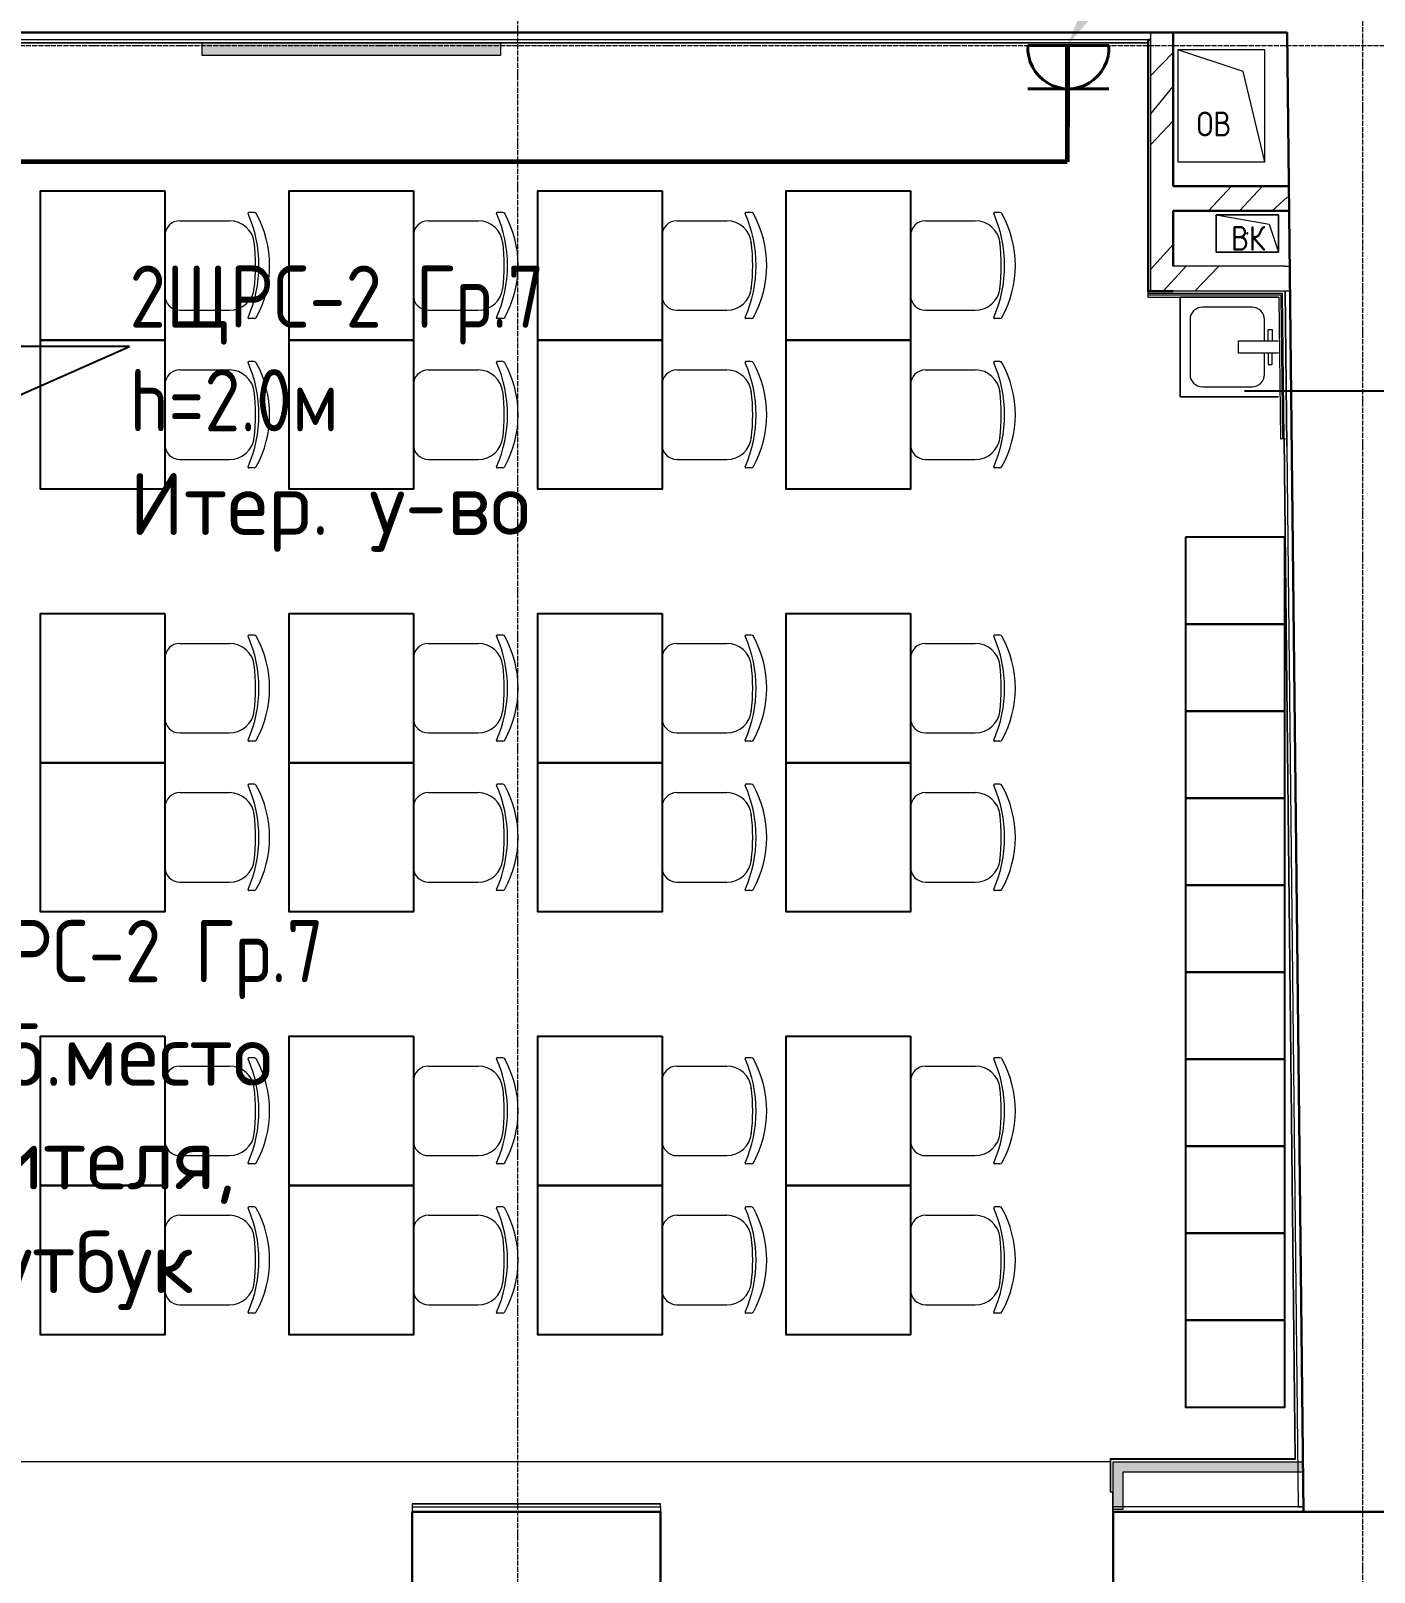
# Model space of a CAD drawing. Header units: millimetres. Extents: x -32 to 417638015, y -35 to 175284279.
# Drawn here: x 416922317 to 416927721, y 175233855 to 175240054 of the extents above; entities that cross this region are included whole.
import ezdxf
from ezdxf import colors
from ezdxf.entities.mleader import LeaderData, LeaderLine
from ezdxf.math import Vec2, Vec3

# ---------------------------------------------------------------- set-up
doc = ezdxf.new("R2010")
doc.units = ezdxf.units.MM
doc.linetypes.add('ADSK_Линия сетки', pattern=[25, 20, -2.5, 0, -2.5])
for name, color, linetype, lineweight in [('_ЭМ_гофра', 5, 'Continuous', 60), ('_ЭМ_ТХобщее_слой', 7, 'Continuous', 30), ('Аннотация', 7, 'Continuous', 18), ('Обобщенные модели', 7, 'Continuous', 18), ('Оси', 253, 'Continuous', 9), ('Перекрытие', 7, 'Continuous', 18), ('Сантехника', 7, 'Continuous', 18), ('Стены внутренние', 7, 'Continuous', 18), ('Стены несущие', 7, 'Continuous', 30), ('Стены отделка', 7, 'Continuous', 30), ('Стены штриховка', 7, 'Continuous', 9), ('ТХ', 5, 'Continuous', 0), ('ШТРИХОВКА', 252, 'Continuous', 15), ('ЭМ', 5, 'Continuous', 40)]:
    doc.layers.add(name, color=color, linetype=linetype, lineweight=lineweight)
doc.layers.add('_ЭМ_Надписи', color=7, linetype='Continuous')
doc.layers.add('ЭОМ_Лотки рабочие', color=5, linetype='Continuous')
doc.styles.add('GOST Common_5', font='GOST_Common.ttf', dxfattribs={"width": 0.9, "height": 200})
doc.styles.add('ЭОМ', font='isocpeur.ttf', dxfattribs={"width": 0.85, "height": 250})
pattern_1 = [(45, (686.3573730537319, 338.699590410115), (-381.6608851454391, 381.6608851454391), []), (45, (821.2943730537081, 338.699590410115), (0, 763.3217702908781), []), (45, (551.4203730537556, 338.699590410115), (0, 763.3217702908781), [])]

# ---------------------------------------------------------------- blocks, each defined once
blk = doc.blocks.new('Стул ученич штабелир №5-7')
at = {"color": 0, "linetype": 'ByBlock', "lineweight": -2}
for p, q in [((-120.064222017827, -6.874120663269423e-05), (120.064222017827, 6.874120663269423e-05)), ((-120.0642220180016, -6.874130849610083e-05), (120.0642220177106, 6.874110476928763e-05)), ((-179.935777982173, -59.99993125879337), (-179.935777982173, -260.3112319844695)), ((-179.9357779823476, -59.99993125888795), (-179.9357779823476, -260.3112319845714)), ((180.064222017827, -59.99993125879337), (180.064222017827, -260.3112319844695)), ((180.0642220177106, -59.99993125888795), (180.0642220177106, -260.3112319845714)), ((-213.4357779821148, -359.0004116515302), (-213.4357779821148, -337.3406056039639)), ((-213.4357779822894, -359.0004116516247), (-213.4357779822894, -337.3406056040585)), ((213.564222017827, -359.0004116515302), (213.564222017827, -337.3406056039639)), ((213.5642220176524, -359.0004116516247), (213.5642220176524, -337.3406056040585))]:
    blk.add_line(p, q, dxfattribs=at)
for centre, radius, start, end in [((-119.9357779822312, -59.99993125879337), 60.00000000000227, 90, 180), ((-119.9357779823476, -59.99993125885157), 59.99999999995964, 90, 180), ((120.0642220178852, -59.99993125879337), 60.00000000000227, 0, 90), ((120.0642220177106, -59.99993125885157), 59.99999999995964, 0, 90), ((-79.93577798217302, -260.3112319844549), 100.0000000000176, 180, 264.2584419996841), ((-79.93577798234764, -260.3112319845568), 100.0000000000176, 180, 264.2584419996841), ((80.06422201782698, -260.3112319844549), 100.0000000000176, 275.7415580003159, 0), ((80.06422201765236, -260.3112319845568), 100.0000000000176, 275.7415580003159, 0), ((-210.435777982173, -337.3406056039494), 2.999999999983853, 63.89783268162118, 180), ((-210.4357779823476, -337.340605604044), 2.999999999983853, 63.89783268162118, 180), ((-203.435777982173, -359.0004116515447), 9.999999999989248, 180, 238.068250632605), ((-203.4357779823476, -359.0004116516466), 9.999999999989248, 180, 238.068250632605), ((0.06422201782697812, 142.3201924452005), 520.8201237039044, 246.3195110063149, 293.6804889936851), ((0.06422201765235513, 142.3201924450987), 520.8201237039044, 246.3195110063149, 293.6804889936851), ((0.06422201782697812, 9.04909030158342), 430.5490215606072, 240.9916647866204, 299.0083352133797), ((0.06422201765235513, 9.049090301488832), 430.5490215606072, 240.9916647866204, 299.0083352133797), ((0.06422201782697812, 435.5341415462426), 800.3966485555333, 263.2469772545854, 276.7530227454146), ((0.06422201765235513, 435.5341415461407), 800.3966485555333, 263.2469772545854, 276.7530227454146), ((203.564222017827, -359.0004116515447), 9.999999999989248, 301.931749367395, 0), ((203.5642220176524, -359.0004116516466), 9.999999999989248, 301.931749367395, 0), ((210.564222017827, -337.3406056039494), 2.999999999983853, 0, 116.1021673183788), ((210.5642220176524, -337.340605604044), 2.999999999983853, 0, 116.1021673183788)]:
    blk.add_arc(centre, radius, start, end, dxfattribs=at)
blk = doc.blocks.new('Тх 2 этаж')
at = {"lineweight": 0, "true_color": 0x939598}
h = blk.add_hatch(color=252, dxfattribs=at)
h.dxf.hatch_style = 1
h.paths.add_polyline_path([(44755.30896612187, 6319.165966294939), (44755.30896612187, 6269.165966294939), (43555.30896612187, 6269.165966294939), (43555.30896612187, 6319.165966294939)])
at = {"color": 252, "lineweight": 0, "true_color": 0x939598}
blk.add_lwpolyline([(44755.30896612187, 6319.165966294939), (44755.30896612187, 6269.165966294939), (43555.30896612187, 6269.165966294939), (43555.30896612187, 6319.165966294939), (44755.30896612187, 6319.165966294939)], dxfattribs=at)
at = {"color": 252, "true_color": 0x939598}
for points in [[(43405.30896612146, 5723.755234011158), (43405.30896612146, 5123.755234011158), (42905.30896612135, 5123.755234011158), (42905.30896612135, 5723.755234011158)], [(44405.30896612193, 5723.755234011158), (44405.30896612193, 5123.755234011158), (43905.30896612181, 5123.755234011158), (43905.30896612181, 5723.755234011158)], [(45405.30896612193, 5723.755234011158), (45405.30896612193, 5123.755234011158), (44905.30896612181, 5123.755234011158), (44905.30896612181, 5723.755234011158)], [(46405.30896612193, 5723.755234011158), (46405.30896612193, 5123.755234011158), (45905.30896612181, 5123.755234011158), (45905.30896612181, 5723.755234011158)], [(43405.30896612146, 5123.755234010692), (43405.30896612146, 4523.755234010692), (42905.30896612135, 4523.755234010692), (42905.30896612135, 5123.755234010692)], [(44405.30896612193, 5123.755234010692), (44405.30896612193, 4523.755234010692), (43905.30896612181, 4523.755234010692), (43905.30896612181, 5123.755234010692)], [(45405.30896612193, 5123.755234010692), (45405.30896612193, 4523.755234010692), (44905.30896612181, 4523.755234010692), (44905.30896612181, 5123.755234010692)], [(46405.30896612193, 5123.755234010692), (46405.30896612193, 4523.755234010692), (45905.30896612181, 4523.755234010692), (45905.30896612181, 5123.755234010692)], [(43405.30896612146, 4023.755234010692), (43405.30896612146, 3423.755234010692), (42905.30896612135, 3423.755234010692), (42905.30896612135, 4023.755234010692)], [(44405.30896612193, 4023.755234010692), (44405.30896612193, 3423.755234010692), (43905.30896612181, 3423.755234010692), (43905.30896612181, 4023.755234010692)], [(45405.30896612193, 4023.755234010692), (45405.30896612193, 3423.755234010692), (44905.30896612181, 3423.755234010692), (44905.30896612181, 4023.755234010692)], [(46405.30896612193, 4023.755234010692), (46405.30896612193, 3423.755234010692), (45905.30896612181, 3423.755234010692), (45905.30896612181, 4023.755234010692)], [(43405.30896612146, 3423.755234010227), (43405.30896612146, 2823.755234010227), (42905.30896612135, 2823.755234010227), (42905.30896612135, 3423.755234010227)], [(44405.30896612193, 3423.755234010227), (44405.30896612193, 2823.755234010227), (43905.30896612181, 2823.755234010227), (43905.30896612181, 3423.755234010227)], [(45405.30896612193, 3423.755234010227), (45405.30896612193, 2823.755234010227), (44905.30896612181, 2823.755234010227), (44905.30896612181, 3423.755234010227)], [(46405.30896612193, 3423.755234010227), (46405.30896612193, 2823.755234010227), (45905.30896612181, 2823.755234010227), (45905.30896612181, 3423.755234010227)], [(43405.30896612146, 2323.755234010227), (43405.30896612146, 1723.755234010227), (42905.30896612135, 1723.755234010227), (42905.30896612135, 2323.755234010227)], [(44405.30896612193, 2323.755234010227), (44405.30896612193, 1723.755234010227), (43905.30896612181, 1723.755234010227), (43905.30896612181, 2323.755234010227)], [(45405.30896612193, 2323.755234010227), (45405.30896612193, 1723.755234010227), (44905.30896612181, 1723.755234010227), (44905.30896612181, 2323.755234010227)], [(46405.30896612193, 2323.755234010227), (46405.30896612193, 1723.755234010227), (45905.30896612181, 1723.755234010227), (45905.30896612181, 2323.755234010227)], [(43405.30896612146, 1723.755234009761), (43405.30896612146, 1123.755234009761), (42905.30896612135, 1123.755234009761), (42905.30896612135, 1723.755234009761)], [(44405.30896612193, 1723.755234009761), (44405.30896612193, 1123.755234009761), (43905.30896612181, 1123.755234009761), (43905.30896612181, 1723.755234009761)], [(45405.30896612193, 1723.755234009761), (45405.30896612193, 1123.755234009761), (44905.30896612181, 1123.755234009761), (44905.30896612181, 1723.755234009761)], [(46405.30896612193, 1723.755234009761), (46405.30896612193, 1123.755234009761), (45905.30896612181, 1123.755234009761), (45905.30896612181, 1723.755234009761)]]:
    blk.add_lwpolyline(points, close=True, dxfattribs=at)
for points in [[(47510.78105114558, 4331.755234009644), (47510.78105114558, 3981.755234009644), (47910.78105114558, 3981.755234009644), (47910.78105114558, 4331.755234009644), (47510.78105114558, 4331.755234009644)], [(47510.78105114558, 3981.755234009644), (47510.78105114558, 3631.755234009644), (47910.78105114558, 3631.755234009644), (47910.78105114558, 3981.755234009644), (47510.78105114558, 3981.755234009644)], [(47510.78105114558, 3631.755234009644), (47510.78105114558, 3281.755234009644), (47910.78105114558, 3281.755234009644), (47910.78105114558, 3631.755234009644), (47510.78105114558, 3631.755234009644)], [(47510.78105114558, 3281.755234009644), (47510.78105114558, 2931.755234009644), (47910.78105114558, 2931.755234009644), (47910.78105114558, 3281.755234009644), (47510.78105114558, 3281.755234009644)], [(47510.78105114558, 2931.755234009644), (47510.78105114558, 2581.755234009644), (47910.78105114558, 2581.755234009644), (47910.78105114558, 2931.755234009644), (47510.78105114558, 2931.755234009644)], [(47510.78105114558, 2581.755234009644), (47510.78105114558, 2231.755234009644), (47910.78105114558, 2231.755234009644), (47910.78105114558, 2581.755234009644), (47510.78105114558, 2581.755234009644)], [(47510.78105114558, 2231.755234009644), (47510.78105114558, 1881.755234009644), (47910.78105114558, 1881.755234009644), (47910.78105114558, 2231.755234009644), (47510.78105114558, 2231.755234009644)], [(47510.78105114558, 1881.755234009644), (47510.78105114558, 1531.755234009644), (47910.78105114558, 1531.755234009644), (47910.78105114558, 1881.755234009644), (47510.78105114558, 1881.755234009644)], [(47510.78105114558, 1531.755234009644), (47510.78105114558, 1181.755234009644), (47910.78105114558, 1181.755234009644), (47910.78105114558, 1531.755234009644), (47510.78105114558, 1531.755234009644)], [(47510.78105114558, 1181.755234009644), (47510.78105114558, 831.7552340096445), (47910.78105114558, 831.7552340096445), (47910.78105114558, 1181.755234009644), (47510.78105114558, 1181.755234009644)]]:
    blk.add_lwpolyline(points, dxfattribs=at)
at = {"layer": 'ТХ', "color": 252, "lineweight": 0, "true_color": 0x939598, "rotation": 90}
for p in [(43405.30896612146, 5423.755234011624), (44405.30896612146, 5423.755234011624), (45405.30896612193, 5423.755234011624), (46405.30896612193, 5423.755234011624), (43405.30896612146, 4823.755234010692), (44405.30896612146, 4823.755234010692), (45405.30896612193, 4823.755234010692), (46405.30896612193, 4823.755234010692), (43405.30896612146, 3723.755234010692), (44405.30896612146, 3723.755234010692), (45405.30896612193, 3723.755234010692), (46405.30896612193, 3723.755234010692), (43405.30896612146, 3123.755234010227), (44405.30896612146, 3123.755234010227), (45405.30896612193, 3123.755234010227), (46405.30896612193, 3123.755234010227), (43405.30896612146, 2023.755234010227), (44405.30896612146, 2023.755234010227), (45405.30896612193, 2023.755234010227), (46405.30896612193, 2023.755234010227), (43405.30896612146, 1423.755234009761), (44405.30896612146, 1423.755234009761), (45405.30896612193, 1423.755234009761), (46405.30896612193, 1423.755234009761)]:
    blk.add_blockref('Стул ученич штабелир №5-7', p, dxfattribs=at)
blk = doc.blocks.new('План 2 этажа')
at = {"layer": 'Стены внутренние', "lineweight": 9}
h = blk.add_hatch(dxfattribs=at)
h.set_pattern_fill('FP_1', color=8, style=0, pattern_type=2)
h.set_pattern_definition(pattern_1)
h.paths.add_polyline_path([(42242.61364824075, 7646.349591967252), (42241.52774940425, 7746.341918495788), (41772.00777303381, 7746.341918495788), (41772.00777303381, 8686.34191849579), (41682.00777303381, 8686.34191849579), (41682.00777303381, 7646.341918495808)])
h = blk.add_hatch(dxfattribs=at)
h.set_pattern_fill('FP_1', color=8, style=0, pattern_type=2)
h.set_pattern_definition(pattern_1)
h.paths.add_polyline_path([(41772.00777303381, 7968.338891374159), (42231.45758851524, 7968.338891374159), (42231.45758851524, 8068.338891374136), (41772.00777303381, 8068.338891374136)])
at = {"layer": 'Стены внутренние'}
for points in [[(41570.49281552777, 2746.931186210569), (41570.49281552777, 2936.931186210551), (41530.49281552783, 2936.931186210551), (41530.49281552783, 2746.931186210569)], [(42294.17126482754, 2896.9311862105), (42293.73109056347, 2936.931186210481), (41570.49281552777, 2936.931186210551), (41570.49281552777, 2896.9311862105), (42222.25833695749, 2896.9311862105)]]:
    blk.add_hatch(color=8, dxfattribs=at).paths.add_polyline_path(points)
at = {"layer": 'Обобщенные модели', "color": 8}
for p, q in [((41791.35737305373, 8616.341918495817), (41791.35737305373, 8166.341918495812)), ((42141.35737305373, 8616.341918495817), (41791.35737305373, 8616.341918495817)), ((42053.85737305374, 8528.841918495815), (41791.35737305373, 8616.341918495817)), ((42141.35737305373, 8166.341918495812), (42141.35737305373, 8616.341918495817)), ((42141.35737305373, 8166.341918495812), (42053.85737305374, 8528.841918495815)), ((41791.35737305373, 8166.341918495812), (42141.35737305373, 8166.341918495812)), ((41945.78782090521, 7803.341918495818), (41945.78782090521, 7953.341918495818)), ((41945.78782090521, 7953.341918495818), (42195.78782090521, 7953.341918495816)), ((41945.78782090521, 7953.341918495818), (42158.28782090521, 7915.841918495823)), ((42195.78782090521, 7953.341918495816), (41945.78782090521, 7953.341918495818)), ((41945.78782090521, 7953.341918495818), (41945.78782090521, 7803.341918495818)), ((42195.78782090521, 7953.341918495816), (42195.78782090521, 7803.341918495816)), ((42195.78782090521, 7803.341918495816), (42195.78782090521, 7953.341918495816)), ((42158.28782090521, 7915.841918495823), (42195.78782090521, 7803.341918495816)), ((42195.78782090521, 7803.341918495816), (41945.78782090521, 7803.341918495818)), ((41945.78782090521, 7803.341918495818), (42195.78782090521, 7803.341918495816))]:
    blk.add_line(p, q, dxfattribs=at)
for radius, start, end in [(2.500000000000002, 90, 270), (2.500000000000002, 105.0000000001958, 180), (2.499999999999998, 210.0000000000624, 270), (2.500000000000002, 270, 90), (2.499999999999999, 329.9999999999376, 74.9999999998042)]:
    blk.add_arc((42070.78782090521, 7878.341918495817), radius, start, end, dxfattribs=at)
at = {"layer": 'Оси', "color": 8, "linetype": 'ADSK_Линия сетки'}
for p, q in [((42535.92272609216, -4690.674102031715), (42535.92272609222, 20543.69959041095)), ((39135.92272609216, -5034.859742482994), (39135.92272609222, 20199.51394995968)), ((-9428.371165078948, 8633.699590409724), (56691.21025106532, 8633.69959040951))]:
    blk.add_line(p, q, dxfattribs=at)
at = {"layer": 'Перекрытие', "color": 8}
for p, q in [((41518.64666168165, 2936.93118621052), (36902.49735218682, 2936.931186210565)), ((41529.49281552772, 2406.931186210523), (41529.49281552772, 2816.931186210572)), ((39710.49281552772, 2756.931186210552), (39710.49281552772, 2736.931186210525))]:
    blk.add_line(p, q, dxfattribs=at)
at = {"layer": 'Сантехника', "color": 8}
for p, q in [((41800.00569439266, 7221.339560059399), (41800.00569439266, 7621.339560059399)), ((41800.00569439266, 7621.339560059399), (42196.61466358887, 7621.339560059396)), ((41800.00569439266, 7621.339560059399), (41800.00569439266, 7221.339560059399)), ((42196.61466358887, 7621.339560059396), (41800.00569439266, 7621.339560059399)), ((42090.00643306202, 7581.338822052497), (41890.00495571917, 7581.338822052498)), ((41840.00495571917, 7531.338822052498), (41840.00495571917, 7311.339560059393)), ((42140.00643306202, 7446.33961266681), (42140.00643306202, 7531.338822052496)), ((42034.9927789176, 7446.339612666811), (42196.61466358887, 7446.339612666809)), ((42034.9927789176, 7396.339507452041), (42034.9927789176, 7446.339612666811)), ((42155.00568875333, 7491.33961266681), (42170.00568370579, 7491.33961266681)), ((42155.00568875333, 7446.33961266681), (42155.00568875333, 7491.33961266681)), ((42170.00568370579, 7491.33961266681), (42170.00568370579, 7446.33961266681)), ((42196.61466358887, 7396.339507452039), (42034.9927789176, 7396.339507452041)), ((42140.00643306202, 7311.339560059401), (42140.00643306202, 7396.33950745204)), ((42155.00570003316, 7396.33950745204), (42155.00570003316, 7351.339560059396)), ((42170.0057169561, 7351.339560059396), (42170.0057169561, 7396.33950745204)), ((42155.00570003316, 7351.339560059396), (42170.0057169561, 7351.339560059396)), ((41890.00495571916, 7261.339560059398), (42090.00643306202, 7261.339560059396)), ((42196.61466358887, 7221.339560059396), (41800.00569439266, 7221.339560059399)), ((41800.00569439266, 7221.339560059399), (42196.61466358887, 7221.339560059396))]:
    blk.add_line(p, q, dxfattribs=at)
for centre, radius, start, end in [((41890.00495571917, 7531.338822052498), 50.00000000000004, 90, 180), ((42090.00643306202, 7531.338822052497), 49.99999999999997, 0, 90), ((41890.00495571916, 7311.339560059392), 49.99999999999486, 180, 270), ((42090.00643306202, 7311.339560059402), 50.00000000000553, 270, 0)]:
    blk.add_arc(centre, radius, start, end, dxfattribs=at)
at = {"layer": 'Стены несущие', "color": 8}
for p, q in [((35983.5578789771, 8686.341918495851), (42230.46252460789, 8686.341918495782)), ((41772.00777303381, 8068.338891374128), (41772.00777303381, 8686.34191849579)), ((42230.46252460784, 8686.341918495782), (42295.97797552648, 2732.749783869021)), ((41682.00777303381, 8656.341918495822), (41672.00777303381, 8656.341918495822)), ((41672.00777303381, 8656.341918495822), (41672.00777303381, 7646.341918495808)), ((42238.03091969388, 8068.338891374128), (41772.00777303381, 8068.338891374128)), ((41772.00777303381, 7968.33889137415), (42239.1169018629, 7968.33889137415)), ((41772.00777303381, 7746.341918495788), (41772.00777303381, 7968.338891374081)), ((41670.00777303381, 7646.341918495808), (41772.00777303381, 7646.341918495807)), ((38710.49735218682, 2736.931186210596), (38710.49735218682, 2406.931186209581)), ((39710.49281552777, 2736.931186210527), (38710.49735218682, 2736.931186210596)), ((39710.49281552777, 2406.931186209581), (39710.49281552777, 2736.931186210527)), ((41530.49281552777, 2736.931186210527), (41530.49281552777, 2406.93118620957)), ((42675.9549694017, 2736.931186210527), (41530.49281552777, 2736.931186210527))]:
    blk.add_line(p, q, dxfattribs=at)
at = {"layer": 'Стены отделка', "color": 8, "lineweight": 9}
for p, q in [((41682.00777303381, 7646.341918495807), (41682.00777303381, 8686.34191849579)), ((42231.30580580735, 8687.604481374994), (42211.30698506034, 8687.38729774765)), ((42211.30698506034, 8687.38729774765), (42211.31833769259, 8686.341918495782)), ((42295.71077428642, 2757.031188923866), (42231.30580580735, 8687.604481374994)), ((35983.5578789771, 8644.341918495826), (41670.00777303381, 8644.341918495826)), ((41672.00777303381, 8656.341918495822), (36003.5578789771, 8656.341918495822)), ((41670.00777303381, 8644.341918495826), (41670.00777303381, 7626.341918495807)), ((42221.52657008177, 7746.341918495788), (41772.00777303381, 7746.341918495788)), ((42242.61373157334, 7646.341918495807), (41772.00777303381, 7646.341918495807)), ((42222.61255225079, 7646.341918495807), (42275.7119535394, 2756.814005296524)), ((42229.39956621721, 7021.376411714568), (42222.61257786298, 7646.339560059409)), ((41670.00777303381, 7621.341918495794), (42197.88257363992, 7621.341918495796)), ((42197.88257363992, 7621.341918495796), (42204.0740017448, 7051.219472544698)), ((42229.07252767857, 7051.490952078849), (42204.29117256636, 7051.221830981095)), ((42217.07323523035, 7051.360641902457), (42261.62488761742, 2948.931186210549)), ((41518.49281552777, 2946.931186210514), (41518.49281552777, 2816.931186210578)), ((42261.62488761742, 2948.931186210549), (41520.49281552777, 2948.931186210549)), ((41530.49281552777, 2736.931186210527), (41530.49281552777, 2936.931186210551)), ((41530.49281552777, 2936.931186210551), (42293.73109056341, 2936.931186210481)), ((41570.49281552772, 2896.931186210491), (42294.17126482754, 2896.931186210491)), ((41570.49281552772, 2746.93118621056), (41570.49281552772, 2896.931186210491)), ((41518.49281552777, 2816.931186210578), (41530.49281552777, 2816.931186210578)), ((38710.49735218682, 2768.931186210589), (38710.49735218682, 2736.931186210596)), ((39710.49281552777, 2768.931186210589), (38710.49735218682, 2768.931186210589)), ((39709.49281552772, 2756.931186210592), (39710.49281552777, 2756.931186210592)), ((39710.49281552772, 2756.931186210552), (39710.49281552777, 2768.931186210589)), ((39710.49281552777, 2736.931186210527), (39710.49281552777, 2736.931186210527)), ((42295.93196188402, 2756.931186210523), (41530.49281552777, 2756.931186210523)), ((41530.49281552777, 2746.93118621056), (41570.49281552772, 2746.93118621056)), ((42275.7119535394, 2756.814005296524), (42295.71077428642, 2757.031188923866)), ((42295.93196188402, 2736.931186210527), (42295.93196188402, 2756.931186210523))]:
    blk.add_line(p, q, dxfattribs=at)
at = {"layer": 'Стены штриховка', "color": 8}
for p, q in [((35983.5578789771, 8646.341918495793), (41672.00777303381, 8646.341918495793)), ((42221.52657008177, 7746.341918495788), (42241.52774940425, 7746.341918495788)), ((41670.00777303381, 7646.341918495807), (41670.00777303381, 7621.341918495796)), ((42212.72056080645, 7636.341918495845), (41670.00777303381, 7636.341918495774)), ((42206.78536593984, 7630.34191849581), (41670.00777303381, 7630.34191849581)), ((42213.07347108098, 7051.317205176993), (42206.78536593984, 7630.34191849581)), ((42219.07311730506, 7051.382360265189), (42212.72056080645, 7636.341918495843)), ((42219.07311730506, 7051.382360265189), (42263.64672519313, 2946.931186210514)), ((41520.49281552777, 2948.931186210549), (41518.49281552777, 2948.931186210549)), ((41518.49281552777, 2948.931186210549), (41518.49281552777, 2946.931186210514)), ((42263.64672519313, 2946.931186210514), (41518.49281552777, 2946.931186210514)), ((41520.49281552777, 2948.931186210549), (41520.49281552777, 2816.931186210578)), ((39710.49281552777, 2766.931186210556), (38710.49735218682, 2766.931186210556)), ((38710.49735218682, 2756.931186210592), (39709.49281552772, 2756.931186210592))]:
    blk.add_line(p, q, dxfattribs=at)
at = {"layer": 'ЭОМ_Лотки рабочие'}
blk.add_blockref('Тх 2 этаж', (-5689.424382357276, 2325.175952200887), dxfattribs=at)
at = {"layer": 'Аннотация', "color": 8, "char_height": 100, "width": 156.348, "attachment_point": 1, "line_spacing_factor": 1.022765581104984, "style": 'GOST Common_5'}
for s, insert in [('\\pxt3.6,7.2,10.8,14.4,18,21.6,25.2,28.8,32.4,36,39.6,43.2,46.8,50.4,54,57.6,61.2,64.8,68.4,72,75.6,79.2,82.8,86.4,90,93.6,97.2,100.8,104.4,108,111.6,115.2;{ОВ}', (41866.63032481499, 8368.238206743998)), ('\\pxt3.6,7.2,10.8,14.4,18,21.6,25.2,28.8,32.4,36,39.6,43.2,46.8,50.4,54,57.6,61.2,64.8,68.4,72,75.6,79.2,82.8,86.4,90,93.6,97.2,100.8,104.4,108,111.6,115.2;{ВК}', (42005.08501688077, 7908.375817706704))]:
    blk.add_mtext(s, dxfattribs=dict(at, insert=insert))
blk = doc.blocks.new('_ЭМ_ТХ2_2ЭТАЖнов')
at = {"layer": 'ТХ', "color": 252, "lineweight": 0, "true_color": 0x939598, "rotation": 90}
for p in [(43529.96185767243, 7415.231595802819), (44529.96185767243, 7415.231595802819), (45529.9618576729, 7415.231595802819), (46529.9618576729, 7415.231595802819), (43529.96185767243, 6815.231595801888), (44529.96185767243, 6815.231595801888), (45529.9618576729, 6815.231595801888), (46529.9618576729, 6815.231595801888), (43529.96185767243, 5715.231595801888), (44529.96185767243, 5715.231595801888), (45529.9618576729, 5715.231595801888), (46529.9618576729, 5715.231595801888), (43529.96185767243, 5115.231595801422), (44529.96185767243, 5115.231595801422), (45529.9618576729, 5115.231595801422), (46529.9618576729, 5115.231595801422), (43529.96185767243, 4015.231595801422), (44529.96185767243, 4015.231595801422), (45529.9618576729, 4015.231595801422), (46529.9618576729, 4015.231595801422), (43529.96185767243, 3415.231595800957), (44529.96185767243, 3415.231595800957), (45529.9618576729, 3415.231595800957), (46529.9618576729, 3415.231595800957)]:
    blk.add_blockref('Стул ученич штабелир №5-7', p, dxfattribs=at)
blk = doc.blocks.new('1м розетка IP20')
at = {"layer": 'ЭМ', "color": 5}
for p, q in [((-10.46755168188247, 162.7321568910265), (-10.46755168192612, -162.7321568912412)), ((163.0684657593665, 162.7321568816078), (163.0684657593374, -162.7321569010965)), ((-10.46755168189702, -1.091393642127514e-10), (315.4856732268672, -3.637978807091713e-11))]:
    blk.add_line(p, q, dxfattribs=at)
blk.add_arc((0, 0), 163.0684657580474, 266.3195877734414, 93.6804122265587, dxfattribs=at)

msp = doc.modelspace()

# ---------------------------------------------------------------- block references
at = {"layer": 'ШТРИХОВКА'}
msp.add_blockref('План 2 этажа', (416885140.0062945, 175231360.8653707), dxfattribs=at)

# ---------------------------------------------------------------- next in the draw order: linework, layer by layer
at = {"layer": '_ЭМ_гофра', "linetype": 'ByBlock'}
for points in [[(416926486.4188752, 175239994.5649611), (416926486.4188752, 175239527.2802348)], [(416926486.4188752, 175239527.2802348), (416919486.6425173, 175239527.2802348), (416919486.6425173, 175235003.5841648), (416918955.8908783, 175234782.7969554)]]:
    msp.add_lwpolyline(points, dxfattribs=at)

# ---------------------------------------------------------------- next in the draw order: block references
at = {"layer": '_ЭМ_ТХобщее_слой', "lineweight": 50}
msp.add_blockref('_ЭМ_ТХ2_2ЭТАЖнов', (416879325.9290206, 175231694.5649611), dxfattribs=at)
at = {"layer": 'ЭМ', "rotation": 270.0000000000092}
msp.add_blockref('1м розетка IP20', (416926490.6544381, 175239984.0974094), dxfattribs=at)

# ---------------------------------------------------------------- next in the draw order: leaders
at = {"layer": '_ЭМ_Надписи', "color": 7, "ltscale": 5}
ml = msp.add_multileader_mtext('Standard', dxfattribs=at)
ml.set_content('{\\fGOST Common|b0|i0|c204|p34;\\W0.9;\\C256;2ЩРС-2\\fISOCPEUR|b0|i0|c204|p34;\\W0.85; Гр.7 Резерв\\P\\fGOST Common|b0|i0|c0|p34;\\W0.9;h=\\fGOST Common|b0|i0|c204|p34;1\\fGOST Common|b0|i0|c0|p34;.\\fGOST Common|b0|i0|c204|p34;8м}', color=1, style='ЭОМ')
ml.set_leader_properties()
ml.build(insert=Vec2(0, 0))
ml.multileader.update_dxf_attribs({"text_left_attachment_type": 6, "text_right_attachment_type": 6, "dogleg_length": 0, "arrow_head_size": 200})
ctx = ml.context
ctx.base_point, ctx.char_height, ctx.arrow_head_size, ctx.landing_gap_size, ctx.plane_origin = Vec3(416928068.5716669, 175242598.8674228, -64.26463315267222), 250, 200, 0, Vec3(416903667.9547713, 175255903.2561277, -64.26463315267222)
ctx.left_attachment, ctx.right_attachment = 6, 6
notes = []
notes.append((ctx, [(0, (1, 1, 0), (416928068.5716669, 175242598.8674228, -64.26463315267222), (1, 0), 0, [(0, [(416926486.4188752, 175239994.5649611, -64.26463315267222)], 0, [])])]))
ctx.mtext.insert, ctx.mtext.width, ctx.mtext.defined_height, ctx.mtext.flow_direction = Vec3(416928068.5716669, 175242898.8674228, -64.26463315267222), 2273.287500041229, 545.6159617257083, 5
ml = msp.add_multileader_mtext('Standard', dxfattribs=at)
ml.set_content('{\\fGOST Common|b0|i0|c204|p34;\\W0.9;\\C256;2ЩРС-2\\fISOCPEUR|b0|i0|c204|p34;\\W0.85; Гр.6\\P\\pxql;школьный информатор\\P\\pq*;\\fGOST Common|b0|i0|c0|p34;\\W0.9;h=1.8\\fGOST Common|b0|i0|c204|p34;м}', color=1, style='ЭОМ')
ml.set_leader_properties()
ml.build(insert=Vec2(0, 0))
ml.multileader.update_dxf_attribs({"text_left_attachment_type": 6, "text_right_attachment_type": 6, "dogleg_length": 0, "arrow_head_size": 200})
ctx = ml.context
ctx.base_point, ctx.char_height, ctx.arrow_head_size, ctx.landing_gap_size, ctx.plane_origin = Vec3(416930344.0290525, 175238604.6559536, -64.26463315267222), 250, 200, 0, Vec3(416906786.8129775, 175254456.2944577, -64.26463315267222)
ctx.left_attachment, ctx.right_attachment = 6, 6
notes.append((ctx, [(0, (1, 1, 0), (416930344.0290525, 175238604.6559536, -64.26463315267222), (1, 0), 0, [(0, [(416929991.3636675, 175239486.3222701, -64.26463315267222)], 0, [])])]))
ctx.mtext.insert, ctx.mtext.width, ctx.mtext.defined_height, ctx.mtext.flow_direction = Vec3(416930344.0290525, 175238904.6559536, -64.26463315267222), 3113.025245752809, 545.6159617257083, 5
ml = msp.add_multileader_mtext('Standard', dxfattribs=at)
ml.set_content('{\\fGOST Common|b0|i0|c204|p34;\\W0.9;\\C256;2ЩРС-2\\fISOCPEUR|b0|i0|c204|p34;\\W0.85; Гр.7\\Ph=2.0м\\P\\W1;\\C0;Итер. у-во}', color=1, style='ЭОМ')
ml.set_leader_properties()
ml.build(insert=Vec2(0, 0))
ml.multileader.update_dxf_attribs({"text_left_attachment_type": 6, "text_right_attachment_type": 6, "dogleg_length": 0, "arrow_head_size": 200})
ctx = ml.context
ctx.base_point, ctx.char_height, ctx.arrow_head_size, ctx.landing_gap_size, ctx.plane_origin = Vec3(416922713.5706858, 175238784.8607789), 250, 200, 0, Vec3(416907758.6301079, 175244412.6248291)
ctx.left_attachment, ctx.right_attachment = 6, 6
notes.append((ctx, [(0, (1, 1, 0), (416922713.5706858, 175238784.8607789), (1, 0), 0, [(0, [(416919131.383375, 175237194.6560405)], 0, [])])]))
ctx.mtext.insert, ctx.mtext.width, ctx.mtext.defined_height, ctx.mtext.flow_direction = Vec3(416922713.5706858, 175239109.8607789), 2879.262652535923, 1412.549695420081, 5
ml = msp.add_multileader_mtext('Standard', dxfattribs=at)
ml.set_content('{\\fGOST Common|b0|i0|c0|p34;\\W0.9;\\C256;2\\fGOST Common|b0|i0|c204|p34;ЩРС-2\\fISOCPEUR|b0|i0|c204|p34;\\W0.85; Гр.7\\P\\W1;\\C0;Раб.место учителя, ноутбук}', color=1, style='ЭОМ')
ml.set_leader_properties()
ml.build(insert=Vec2(0, 0))
ml.multileader.update_dxf_attribs({"text_left_attachment_type": 6, "text_right_attachment_type": 6, "dogleg_length": 0, "arrow_head_size": 200})
ctx = ml.context
ctx.base_point, ctx.char_height, ctx.arrow_head_size, ctx.landing_gap_size, ctx.plane_origin = Vec3(416921825.4677796, 175236152.4762905, -64.26463315267222), 250, 200, 0, Vec3(416898084.1622287, 175243260.8807419, -64.26463315267222)
ctx.left_attachment, ctx.right_attachment = 6, 6
notes.append((ctx, [(0, (1, 1, 0), (416921825.4677796, 175236152.4762905, -64.26463315267222), (1, 0), 0, [(0, [(416920540.6566625, 175234795.5464193, -64.26463315267222)], 0, [])])]))
ctx.mtext.insert, ctx.mtext.width, ctx.mtext.defined_height, ctx.mtext.flow_direction = Vec3(416921825.4677796, 175236477.4762905, -64.26463315267222), 2073.809115969734, 545.6159617257083, 5
for ctx, leaders in notes:
    for number, flags, end, landing, length, lines in leaders:
        leader = LeaderData()
        leader.index, (leader.has_last_leader_line, leader.has_dogleg_vector, leader.attachment_direction) = number, flags
        leader.last_leader_point, leader.dogleg_vector, leader.dogleg_length = Vec3(end), Vec3(landing), length
        for number, points, colour, breaks in lines:
            line = LeaderLine()
            line.index, line.vertices, line.color, line.breaks = number, Vec3.list(points), colors.encode_raw_color(colour), breaks
            leader.lines.append(line)
        ctx.leaders.append(leader)

doc.saveas('drawing.dxf')
